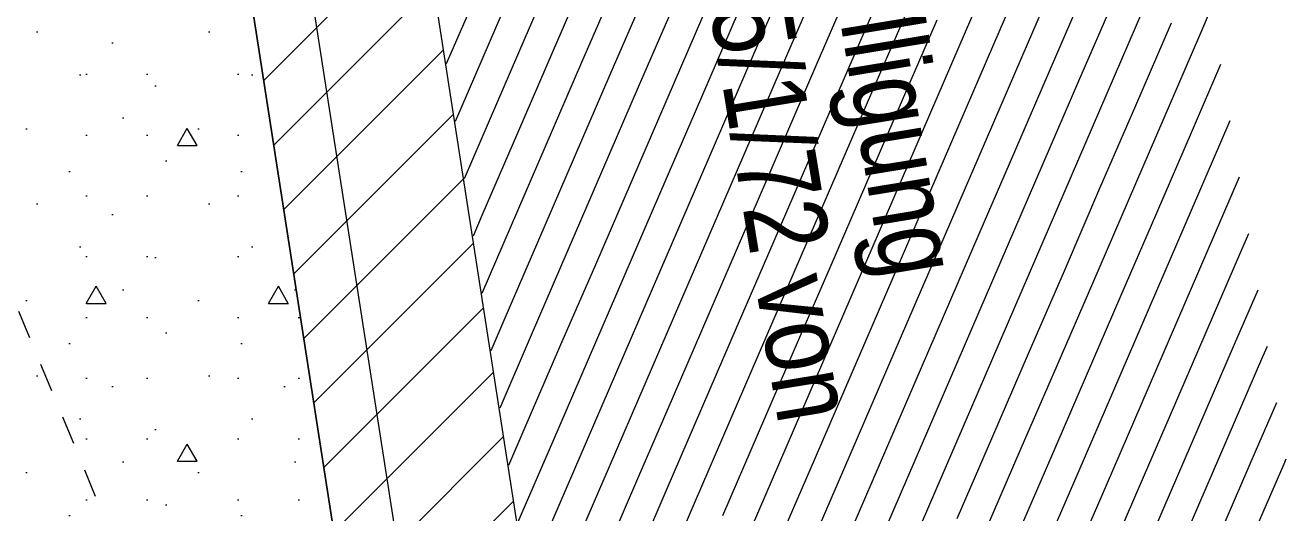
# Model space of a CAD drawing. Header units: millimetres. Extents: x 12535256 to 12566104, y 356204449 to 356234587.
# Drawn here: x 12555289 to 12558401, y 356214482 to 356215685 of the extents above; entities that cross this region are included whole.
import ezdxf
from ezdxf.enums import TextEntityAlignment as Align

# ---------------------------------------------------------------- set-up
doc = ezdxf.new("R2010")
doc.units = ezdxf.units.MM
doc.header["$MEASUREMENT"] = 0
doc.linetypes.add('Dashed Small', pattern=[141.111111, 70.555556, -70.555556])
doc.linetypes.add('Dot & Dashed', pattern=[6702.78, 3527.78, -1763.89, 0, -1411.11])
doc.layers.add('New_010 Aussenwände', color=7, linetype='Continuous')
doc.layers.add('New_290 Raster _ Achsen', color=7, linetype='Continuous')
for name, color, linetype, lineweight in [('New_010 Aussenwände_Pen_No__1', 7, 'Continuous', 13), ('New_010 Aussenwände_Pen_No__96', 8, 'Continuous', 13), ('New_255 Plangrafiken_Pen_No__1', 7, 'Continuous', 13), ('New_255 Plangrafiken_Pen_No__39', 8, 'Continuous', 13), ('New_290 Raster _ Achsen_Pen_No__108', 7, 'Continuous', 13)]:
    doc.layers.add(name, color=color, linetype=linetype, lineweight=lineweight)
doc.styles.add('GENERATED_STYLE_1', font='arial.ttf')
doc.styles.add('GENERATED_STYLE_2', font='arial.ttf', dxfattribs={"width": 0.8})

# ---------------------------------------------------------------- blocks, each defined once
blk = doc.blocks.new('*X19', base_point=(12240439.2, 356160438.4))
at = {"layer": 'New_255 Plangrafiken_Pen_No__39', "color": 8, "linetype": 'Continuous', "lineweight": 13}
for p, q in [((12556540.1, 356215887.2), (12556452.1, 356215683.3)), ((12556540.1, 356215887.2), (12556452.1, 356215683.3)), ((12557118.6, 356215879.3), (12557030.5, 356215675.4)), ((12557118.6, 356215879.3), (12557030.5, 356215675.4)), ((12557697.1, 356215871.3), (12557609, 356215667.4)), ((12557697.1, 356215871.3), (12557609, 356215667.4)), ((12556610.2, 356215856.9), (12556522.1, 356215653)), ((12556610.2, 356215856.9), (12556522.1, 356215653)), ((12557188.7, 356215849), (12557100.6, 356215645.1)), ((12557188.7, 356215849), (12557100.6, 356215645.1)), ((12557767.1, 356215841.1), (12557679.1, 356215637.2)), ((12557767.1, 356215841.1), (12557679.1, 356215637.2)), ((12556680.3, 356215826.7), (12556592.2, 356215622.8)), ((12556680.3, 356215826.7), (12556592.2, 356215622.8)), ((12557258.7, 356215818.7), (12557170.6, 356215614.8)), ((12557258.7, 356215818.7), (12557170.6, 356215614.8)), ((12557837.2, 356215810.8), (12557749.1, 356215606.9)), ((12557837.2, 356215810.8), (12557749.1, 356215606.9)), ((12556750.3, 356215796.4), (12556662.2, 356215592.5)), ((12556750.3, 356215796.4), (12556662.2, 356215592.5)), ((12557328.8, 356215788.5), (12557240.7, 356215584.6)), ((12557328.8, 356215788.5), (12557240.7, 356215584.6)), ((12557907.2, 356215780.6), (12557819.2, 356215576.6)), ((12557907.2, 356215780.6), (12557819.2, 356215576.6)), ((12556820.4, 356215766.1), (12556732.3, 356215562.2)), ((12556820.4, 356215766.1), (12556732.3, 356215562.2)), ((12557398.8, 356215758.2), (12557310.7, 356215554.3)), ((12557398.8, 356215758.2), (12557310.7, 356215554.3)), ((12557977.3, 356215750.3), (12557889.2, 356215546.4)), ((12557977.3, 356215750.3), (12557889.2, 356215546.4)), ((12556382, 356215713.5), (12556328.3, 356215589.2)), ((12556382, 356215713.5), (12556328.3, 356215589.2)), ((12556890.4, 356215735.9), (12556802.3, 356215532)), ((12556890.4, 356215735.9), (12556802.3, 356215532)), ((12557468.9, 356215728), (12557380.8, 356215524)), ((12557468.9, 356215728), (12557380.8, 356215524)), ((12558047.4, 356215720), (12557959.3, 356215516.1)), ((12558047.4, 356215720), (12557959.3, 356215516.1)), ((12558216.7, 356215727.2), (12558187.5, 356215659.5)), ((12558216.7, 356215727.2), (12558187.5, 356215659.5)), ((12556452.1, 356215683.3), (12556364, 356215479.4)), ((12556452.1, 356215683.3), (12556364, 356215479.4)), ((12556960.5, 356215705.6), (12556872.4, 356215501.7)), ((12556960.5, 356215705.6), (12556872.4, 356215501.7)), ((12557538.9, 356215697.7), (12557450.9, 356215493.8)), ((12557538.9, 356215697.7), (12557450.9, 356215493.8)), ((12558117.4, 356215689.8), (12558029.3, 356215485.9)), ((12558117.4, 356215689.8), (12558029.3, 356215485.9)), ((12556522.1, 356215653), (12556434, 356215449.1)), ((12556522.1, 356215653), (12556434, 356215449.1)), ((12557030.5, 356215675.4), (12556942.4, 356215471.4)), ((12557030.5, 356215675.4), (12556942.4, 356215471.4)), ((12557100.6, 356215645.1), (12557012.5, 356215441.2)), ((12557100.6, 356215645.1), (12557012.5, 356215441.2)), ((12557609, 356215667.4), (12557520.9, 356215463.5)), ((12557609, 356215667.4), (12557520.9, 356215463.5)), ((12558187.5, 356215659.5), (12558099.4, 356215455.6)), ((12558187.5, 356215659.5), (12558099.4, 356215455.6)), ((12556592.2, 356215622.8), (12556504.1, 356215418.8)), ((12556592.2, 356215622.8), (12556504.1, 356215418.8)), ((12557170.6, 356215614.8), (12557082.6, 356215410.9)), ((12557170.6, 356215614.8), (12557082.6, 356215410.9)), ((12557679.1, 356215637.2), (12557591, 356215433.3)), ((12557679.1, 356215637.2), (12557591, 356215433.3)), ((12556662.2, 356215592.5), (12556574.1, 356215388.6)), ((12556662.2, 356215592.5), (12556574.1, 356215388.6)), ((12557240.7, 356215584.6), (12557152.6, 356215380.7)), ((12557240.7, 356215584.6), (12557152.6, 356215380.7)), ((12557749.1, 356215606.9), (12557661, 356215403)), ((12557749.1, 356215606.9), (12557661, 356215403)), ((12558239.7, 356215588), (12558169.4, 356215425.3)), ((12558239.7, 356215588), (12558169.4, 356215425.3)), ((12556732.3, 356215562.2), (12556644.2, 356215358.3)), ((12556732.3, 356215562.2), (12556644.2, 356215358.3)), ((12557310.7, 356215554.3), (12557222.7, 356215350.4)), ((12557310.7, 356215554.3), (12557222.7, 356215350.4)), ((12557819.2, 356215576.6), (12557731.1, 356215372.7)), ((12557819.2, 356215576.6), (12557731.1, 356215372.7)), ((12556802.3, 356215532), (12556714.2, 356215328.1)), ((12556802.3, 356215532), (12556714.2, 356215328.1)), ((12557380.8, 356215524), (12557292.7, 356215320.1)), ((12557380.8, 356215524), (12557292.7, 356215320.1)), ((12557889.2, 356215546.4), (12557801.1, 356215342.5)), ((12557889.2, 356215546.4), (12557801.1, 356215342.5)), ((12556872.4, 356215501.7), (12556784.3, 356215297.8)), ((12556872.4, 356215501.7), (12556784.3, 356215297.8)), ((12557450.9, 356215493.8), (12557362.8, 356215289.9)), ((12557450.9, 356215493.8), (12557362.8, 356215289.9)), ((12557959.3, 356215516.1), (12557871.2, 356215312.2)), ((12557959.3, 356215516.1), (12557871.2, 356215312.2)), ((12556364, 356215479.4), (12556350.2, 356215447.6)), ((12556364, 356215479.4), (12556350.2, 356215447.6)), ((12556942.4, 356215471.4), (12556854.4, 356215267.5)), ((12556942.4, 356215471.4), (12556854.4, 356215267.5)), ((12557520.9, 356215463.5), (12557432.8, 356215259.6)), ((12557520.9, 356215463.5), (12557432.8, 356215259.6)), ((12558029.3, 356215485.9), (12557941.2, 356215281.9)), ((12558029.3, 356215485.9), (12557941.2, 356215281.9)), ((12556434, 356215449.1), (12556372.2, 356215306)), ((12556434, 356215449.1), (12556372.2, 356215306)), ((12557012.5, 356215441.2), (12556924.4, 356215237.3)), ((12557012.5, 356215441.2), (12556924.4, 356215237.3)), ((12557591, 356215433.3), (12557502.9, 356215229.3)), ((12557591, 356215433.3), (12557502.9, 356215229.3)), ((12558099.4, 356215455.6), (12558011.3, 356215251.7)), ((12558099.4, 356215455.6), (12558011.3, 356215251.7)), ((12558262.7, 356215448.8), (12558239.5, 356215395.1)), ((12558262.7, 356215448.8), (12558239.5, 356215395.1)), ((12556504.1, 356215418.8), (12556416, 356215214.9)), ((12556504.1, 356215418.8), (12556416, 356215214.9)), ((12557082.6, 356215410.9), (12556994.5, 356215207)), ((12557082.6, 356215410.9), (12556994.5, 356215207)), ((12557661, 356215403), (12557572.9, 356215199.1)), ((12557661, 356215403), (12557572.9, 356215199.1)), ((12558169.4, 356215425.3), (12558081.3, 356215221.4)), ((12558169.4, 356215425.3), (12558081.3, 356215221.4)), ((12556574.1, 356215388.6), (12556486.1, 356215184.7)), ((12556574.1, 356215388.6), (12556486.1, 356215184.7)), ((12557152.6, 356215380.7), (12557064.5, 356215176.7)), ((12557152.6, 356215380.7), (12557064.5, 356215176.7)), ((12557731.1, 356215372.7), (12557643, 356215168.8)), ((12557731.1, 356215372.7), (12557643, 356215168.8)), ((12558239.5, 356215395.1), (12558151.4, 356215191.2)), ((12558239.5, 356215395.1), (12558151.4, 356215191.2)), ((12556644.2, 356215358.3), (12556556.1, 356215154.4)), ((12556644.2, 356215358.3), (12556556.1, 356215154.4)), ((12557222.7, 356215350.4), (12557134.6, 356215146.5)), ((12557222.7, 356215350.4), (12557134.6, 356215146.5)), ((12557801.1, 356215342.5), (12557713, 356215138.6)), ((12557801.1, 356215342.5), (12557713, 356215138.6)), ((12556714.2, 356215328.1), (12556626.2, 356215124.2)), ((12556714.2, 356215328.1), (12556626.2, 356215124.2)), ((12557292.7, 356215320.1), (12557204.6, 356215116.2)), ((12557292.7, 356215320.1), (12557204.6, 356215116.2)), ((12557871.2, 356215312.2), (12557783.1, 356215108.3)), ((12557871.2, 356215312.2), (12557783.1, 356215108.3)), ((12558285.7, 356215309.6), (12558221.5, 356215160.9)), ((12558285.7, 356215309.6), (12558221.5, 356215160.9)), ((12556784.3, 356215297.8), (12556696.2, 356215093.9)), ((12556784.3, 356215297.8), (12556696.2, 356215093.9)), ((12557362.8, 356215289.9), (12557274.7, 356215086)), ((12557362.8, 356215289.9), (12557274.7, 356215086)), ((12557941.2, 356215281.9), (12557853.2, 356215078)), ((12557941.2, 356215281.9), (12557853.2, 356215078)), ((12556854.4, 356215267.5), (12556766.3, 356215063.6)), ((12556854.4, 356215267.5), (12556766.3, 356215063.6)), ((12557432.8, 356215259.6), (12557344.7, 356215055.7)), ((12557432.8, 356215259.6), (12557344.7, 356215055.7)), ((12558011.3, 356215251.7), (12557923.2, 356215047.8)), ((12558011.3, 356215251.7), (12557923.2, 356215047.8)), ((12556416, 356215214.9), (12556394.2, 356215164.5)), ((12556416, 356215214.9), (12556394.2, 356215164.5)), ((12556924.4, 356215237.3), (12556836.3, 356215033.4)), ((12556924.4, 356215237.3), (12556836.3, 356215033.4)), ((12557502.9, 356215229.3), (12557414.8, 356215025.4)), ((12557502.9, 356215229.3), (12557414.8, 356215025.4)), ((12558081.3, 356215221.4), (12557993.3, 356215017.5)), ((12558081.3, 356215221.4), (12557993.3, 356215017.5)), ((12556486.1, 356215184.7), (12556416.2, 356215022.9)), ((12556486.1, 356215184.7), (12556416.2, 356215022.9)), ((12556994.5, 356215207), (12556906.4, 356215003.1)), ((12556994.5, 356215207), (12556906.4, 356215003.1)), ((12557572.9, 356215199.1), (12557484.8, 356214995.2)), ((12557572.9, 356215199.1), (12557484.8, 356214995.2)), ((12558151.4, 356215191.2), (12558063.3, 356214987.2)), ((12558151.4, 356215191.2), (12558063.3, 356214987.2)), ((12556556.1, 356215154.4), (12556468, 356214950.5)), ((12556556.1, 356215154.4), (12556468, 356214950.5)), ((12557064.5, 356215176.7), (12556976.4, 356214972.8)), ((12557064.5, 356215176.7), (12556976.4, 356214972.8)), ((12557643, 356215168.8), (12557554.9, 356214964.9)), ((12557643, 356215168.8), (12557554.9, 356214964.9)), ((12558221.5, 356215160.9), (12558133.4, 356214957)), ((12558221.5, 356215160.9), (12558133.4, 356214957)), ((12558308.7, 356215170.4), (12558291.5, 356215130.6)), ((12558308.7, 356215170.4), (12558291.5, 356215130.6)), ((12556626.2, 356215124.2), (12556538.1, 356214920.2)), ((12556626.2, 356215124.2), (12556538.1, 356214920.2)), ((12557134.6, 356215146.5), (12557046.5, 356214942.6)), ((12557134.6, 356215146.5), (12557046.5, 356214942.6)), ((12557204.6, 356215116.2), (12557116.5, 356214912.3)), ((12557204.6, 356215116.2), (12557116.5, 356214912.3)), ((12557713, 356215138.6), (12557625, 356214934.7)), ((12557713, 356215138.6), (12557625, 356214934.7)), ((12558291.5, 356215130.6), (12558203.4, 356214926.7)), ((12558291.5, 356215130.6), (12558203.4, 356214926.7)), ((12556696.2, 356215093.9), (12556608.1, 356214890)), ((12556696.2, 356215093.9), (12556608.1, 356214890)), ((12557274.7, 356215086), (12557186.6, 356214882.1)), ((12557274.7, 356215086), (12557186.6, 356214882.1)), ((12557783.1, 356215108.3), (12557695, 356214904.4)), ((12557783.1, 356215108.3), (12557695, 356214904.4)), ((12556766.3, 356215063.6), (12556678.2, 356214859.7)), ((12556766.3, 356215063.6), (12556678.2, 356214859.7)), ((12557344.7, 356215055.7), (12557256.7, 356214851.8)), ((12557344.7, 356215055.7), (12557256.7, 356214851.8)), ((12557853.2, 356215078), (12557765.1, 356214874.1)), ((12557853.2, 356215078), (12557765.1, 356214874.1)), ((12556836.3, 356215033.4), (12556748.2, 356214829.5)), ((12556836.3, 356215033.4), (12556748.2, 356214829.5)), ((12557414.8, 356215025.4), (12557326.7, 356214821.5)), ((12557414.8, 356215025.4), (12557326.7, 356214821.5)), ((12557923.2, 356215047.8), (12557835.1, 356214843.9)), ((12557923.2, 356215047.8), (12557835.1, 356214843.9)), ((12558331.7, 356215031.2), (12558273.5, 356214896.5)), ((12558331.7, 356215031.2), (12558273.5, 356214896.5)), ((12556906.4, 356215003.1), (12556818.3, 356214799.2)), ((12556906.4, 356215003.1), (12556818.3, 356214799.2)), ((12557484.8, 356214995.2), (12557396.8, 356214791.3)), ((12557484.8, 356214995.2), (12557396.8, 356214791.3)), ((12557993.3, 356215017.5), (12557905.2, 356214813.6)), ((12557993.3, 356215017.5), (12557905.2, 356214813.6)), ((12556976.4, 356214972.8), (12556888.3, 356214768.9)), ((12556976.4, 356214972.8), (12556888.3, 356214768.9)), ((12557554.9, 356214964.9), (12557466.8, 356214761)), ((12557554.9, 356214964.9), (12557466.8, 356214761)), ((12558063.3, 356214987.2), (12557975.2, 356214783.3)), ((12558063.3, 356214987.2), (12557975.2, 356214783.3)), ((12556468, 356214950.5), (12556438.1, 356214881.3)), ((12556468, 356214950.5), (12556438.1, 356214881.3)), ((12557046.5, 356214942.6), (12556958.4, 356214738.7)), ((12557046.5, 356214942.6), (12556958.4, 356214738.7)), ((12557625, 356214934.7), (12557536.9, 356214730.7)), ((12557625, 356214934.7), (12557536.9, 356214730.7)), ((12558133.4, 356214957), (12558045.3, 356214753.1)), ((12558133.4, 356214957), (12558045.3, 356214753.1)), ((12556538.1, 356214920.2), (12556460.1, 356214739.8)), ((12556538.1, 356214920.2), (12556460.1, 356214739.8)), ((12557116.5, 356214912.3), (12557028.5, 356214708.4)), ((12557116.5, 356214912.3), (12557028.5, 356214708.4)), ((12557695, 356214904.4), (12557606.9, 356214700.5)), ((12557695, 356214904.4), (12557606.9, 356214700.5)), ((12558203.4, 356214926.7), (12558115.3, 356214722.8)), ((12558203.4, 356214926.7), (12558115.3, 356214722.8)), ((12556608.1, 356214890), (12556520, 356214686.1)), ((12556608.1, 356214890), (12556520, 356214686.1)), ((12557186.6, 356214882.1), (12557098.5, 356214678.1)), ((12557186.6, 356214882.1), (12557098.5, 356214678.1)), ((12557765.1, 356214874.1), (12557677, 356214670.2)), ((12557765.1, 356214874.1), (12557677, 356214670.2)), ((12558273.5, 356214896.5), (12558185.4, 356214692.6)), ((12558273.5, 356214896.5), (12558185.4, 356214692.6)), ((12558354.7, 356214892), (12558343.5, 356214866.2)), ((12558354.7, 356214892), (12558343.5, 356214866.2)), ((12556678.2, 356214859.7), (12556590.1, 356214655.8)), ((12556678.2, 356214859.7), (12556590.1, 356214655.8)), ((12557256.7, 356214851.8), (12557168.6, 356214647.9)), ((12557256.7, 356214851.8), (12557168.6, 356214647.9)), ((12557835.1, 356214843.9), (12557747, 356214640)), ((12557835.1, 356214843.9), (12557747, 356214640)), ((12558343.5, 356214866.2), (12558255.4, 356214662.3)), ((12558343.5, 356214866.2), (12558255.4, 356214662.3)), ((12556748.2, 356214829.5), (12556660.2, 356214625.5)), ((12556748.2, 356214829.5), (12556660.2, 356214625.5)), ((12557326.7, 356214821.5), (12557238.6, 356214617.6)), ((12557326.7, 356214821.5), (12557238.6, 356214617.6)), ((12557905.2, 356214813.6), (12557817.1, 356214609.7)), ((12557905.2, 356214813.6), (12557817.1, 356214609.7)), ((12556818.3, 356214799.2), (12556730.2, 356214595.3)), ((12556818.3, 356214799.2), (12556730.2, 356214595.3)), ((12557396.8, 356214791.3), (12557308.7, 356214587.4)), ((12557396.8, 356214791.3), (12557308.7, 356214587.4)), ((12557975.2, 356214783.3), (12557887.1, 356214579.4)), ((12557975.2, 356214783.3), (12557887.1, 356214579.4)), ((12556888.3, 356214768.9), (12556800.3, 356214565)), ((12556888.3, 356214768.9), (12556800.3, 356214565)), ((12557466.8, 356214761), (12557378.7, 356214557.1)), ((12557466.8, 356214761), (12557378.7, 356214557.1)), ((12558045.3, 356214753.1), (12557957.2, 356214549.2)), ((12558045.3, 356214753.1), (12557957.2, 356214549.2)), ((12558377.7, 356214752.8), (12558325.5, 356214632)), ((12558377.7, 356214752.8), (12558325.5, 356214632)), ((12556958.4, 356214738.7), (12556870.3, 356214534.8)), ((12556958.4, 356214738.7), (12556870.3, 356214534.8)), ((12557536.9, 356214730.7), (12557448.8, 356214526.8)), ((12557536.9, 356214730.7), (12557448.8, 356214526.8)), ((12558115.3, 356214722.8), (12558027.3, 356214518.9)), ((12558115.3, 356214722.8), (12558027.3, 356214518.9)), ((12556520, 356214686.1), (12556482.1, 356214598.2)), ((12556520, 356214686.1), (12556482.1, 356214598.2)), ((12557028.5, 356214708.4), (12556940.4, 356214504.5)), ((12557028.5, 356214708.4), (12556940.4, 356214504.5)), ((12557606.9, 356214700.5), (12557518.8, 356214496.6)), ((12557606.9, 356214700.5), (12557518.8, 356214496.6)), ((12558185.4, 356214692.6), (12558097.3, 356214488.6)), ((12558185.4, 356214692.6), (12558097.3, 356214488.6)), ((12556590.1, 356214655.8), (12556504.1, 356214456.6)), ((12556590.1, 356214655.8), (12556504.1, 356214456.6)), ((12557098.5, 356214678.1), (12557010.4, 356214474.2)), ((12557098.5, 356214678.1), (12557010.4, 356214474.2)), ((12557677, 356214670.2), (12557588.9, 356214466.3)), ((12557677, 356214670.2), (12557588.9, 356214466.3)), ((12558255.4, 356214662.3), (12558167.4, 356214458.4)), ((12558255.4, 356214662.3), (12558167.4, 356214458.4)), ((12556660.2, 356214625.5), (12556572.1, 356214421.6)), ((12556660.2, 356214625.5), (12556572.1, 356214421.6)), ((12557168.6, 356214647.9), (12557080.5, 356214444)), ((12557168.6, 356214647.9), (12557080.5, 356214444)), ((12557747, 356214640), (12557658.9, 356214436)), ((12557747, 356214640), (12557658.9, 356214436)), ((12558325.5, 356214632), (12558237.4, 356214428.1)), ((12558325.5, 356214632), (12558237.4, 356214428.1)), ((12556730.2, 356214595.3), (12556642.1, 356214391.4)), ((12556730.2, 356214595.3), (12556642.1, 356214391.4)), ((12557238.6, 356214617.6), (12557150.5, 356214413.7)), ((12557238.6, 356214617.6), (12557150.5, 356214413.7)), ((12557308.7, 356214587.4), (12557220.6, 356214383.4)), ((12557308.7, 356214587.4), (12557220.6, 356214383.4)), ((12557817.1, 356214609.7), (12557729, 356214405.8)), ((12557817.1, 356214609.7), (12557729, 356214405.8)), ((12558395.6, 356214601.8), (12558307.5, 356214397.9)), ((12558395.6, 356214601.8), (12558307.5, 356214397.9)), ((12558400.7, 356214613.6), (12558395.6, 356214601.8)), ((12558400.7, 356214613.6), (12558395.6, 356214601.8)), ((12556800.3, 356214565), (12556712.2, 356214361.1)), ((12556800.3, 356214565), (12556712.2, 356214361.1)), ((12557378.7, 356214557.1), (12557290.6, 356214353.2)), ((12557378.7, 356214557.1), (12557290.6, 356214353.2)), ((12557887.1, 356214579.4), (12557799.1, 356214375.5)), ((12557887.1, 356214579.4), (12557799.1, 356214375.5)), ((12556870.3, 356214534.8), (12556782.2, 356214330.8)), ((12556870.3, 356214534.8), (12556782.2, 356214330.8)), ((12557448.8, 356214526.8), (12557360.7, 356214322.9)), ((12557448.8, 356214526.8), (12557360.7, 356214322.9)), ((12557957.2, 356214549.2), (12557869.1, 356214345.3)), ((12557957.2, 356214549.2), (12557869.1, 356214345.3)), ((12556940.4, 356214504.5), (12556852.3, 356214300.6)), ((12556940.4, 356214504.5), (12556852.3, 356214300.6)), ((12557518.8, 356214496.6), (12557430.8, 356214292.7)), ((12557518.8, 356214496.6), (12557430.8, 356214292.7)), ((12558027.3, 356214518.9), (12557939.2, 356214315)), ((12558027.3, 356214518.9), (12557939.2, 356214315)), ((12558097.3, 356214488.6), (12558009.2, 356214284.7)), ((12558097.3, 356214488.6), (12558009.2, 356214284.7))]:
    blk.add_line(p, q, dxfattribs=at)
blk = doc.blocks.new('Fill_1', base_point=(12240439.2, 356160438.4))
at = {"layer": 'New_255 Plangrafiken_Pen_No__39', "color": 8, "linetype": 'Continuous', "lineweight": 13}
blk.add_blockref('*X19', (12240439.2, 356160438.4), dxfattribs=at)
blk = doc.blocks.new('Wall_21', base_point=(12555428.7, 356218436.4))
at = {"layer": 'New_010 Aussenwände_Pen_No__96', "linetype": 'Continuous', "lineweight": 13}
h = blk.add_hatch(dxfattribs=at)
h.set_pattern_fill('COMMON_BRICK', color=8, style=0, pattern_type=2)
h.set_pattern_definition([(45, (12240439.16, 356160438.36), (-91.92388, 91.92388), [])])
h.paths.add_polyline_path([(12555916.9, 356218225.5), (12555428.7, 356218436.4), (12557217.8, 356206922.9), (12557706, 356206712)])
at = {"layer": 'New_010 Aussenwände_Pen_No__1', "color": 7, "linetype": 'Continuous', "lineweight": 13, "flags": 128}
for points in [[(12555428.7, 356218436.4), (12556381.3, 356212306)], [(12557706, 356206712), (12555916.9, 356218225.5)]]:
    blk.add_lwpolyline(points, dxfattribs=at)
blk = doc.blocks.new('Standard grid marker[48]', base_point=(12557581.8, 356205556.1))
at = {"layer": 'New_290 Raster _ Achsen_Pen_No__108', "color": 7, "linetype": 'Dot & Dashed', "lineweight": 13}
blk.add_line((12557428.3, 356206544.2), (12554130.1, 356227771.8), dxfattribs=at)
at = {"layer": 'New_290 Raster _ Achsen_Pen_No__108', "color": 7, "lineweight": 13, "style": 'GENERATED_STYLE_1'}
for tag, p in [('AC_MarkerText_1_1', (12553993, 356228998.9)), ('AC_MarkerText_1_0', (12557652, 356205449.2))]:
    blk.add_attdef(tag, text='', height=150, rotation=336.6365, dxfattribs=at).set_placement(p, align=Align.TOP_CENTER)

msp = doc.modelspace()

# ---------------------------------------------------------------- hatches: boundary and pattern name
at = {"layer": 'New_255 Plangrafiken_Pen_No__39', "linetype": 'Continuous', "lineweight": 13}
h = msp.add_hatch(dxfattribs=at)
h.set_pattern_fill('LIGHTWEIGHT_CONCRETE', color=8, style=0, pattern_type=2)
h.set_pattern_definition([(0, (12240439.16, 356160438.36), (0, 779.4225), [48.75, -401.25]), (0, (12240664.16, 356160828.1), (0, 779.4225), [48.75, -401.25]), (60, (12240439.16, 356160438.36), (-674.9997, 389.7113), [48.75, -401.25]), (60, (12240889.16, 356160438.36), (-674.9997, 389.7113), [48.75, -401.25]), (120, (12240487.9, 356160438.36), (674.9997, 389.7113), [48.75, -401.25]), (120, (12240937.9, 356160438.36), (674.9997, 389.7113), [48.75, -401.25]), (0, (12240439.16, 356160513.36), (0, 150), [0, -150, 0, -225]), (45, (12240514.16, 356160513.36), (-106.06602, 106.06602), [0, -112.5, 0, -187.5])])
h.paths.add_polyline_path([(12551548.266, 356214393.792), (12556381.348, 356212305.981), (12555428.728, 356218436.407), (12553492.523, 356219272.815), (12551800.386, 356215355.735), (12551938.109, 356215296.243)])

# ---------------------------------------------------------------- linework, layer by layer
at = {"layer": 'New_255 Plangrafiken_Pen_No__1', "color": 7, "linetype": 'Continuous', "lineweight": 13, "flags": 128}
msp.add_lwpolyline([(12551548.266, 356214393.792), (12556381.348, 356212305.981), (12555428.728, 356218436.407), (12553492.523, 356219272.815), (12551800.386, 356215355.735), (12551938.109, 356215296.243)], close=True, dxfattribs=at)
at = {"layer": 'New_255 Plangrafiken_Pen_No__39', "color": 8, "linetype": 'Dashed Small', "lineweight": 13}
msp.add_line((12556381.348, 356212305.981), (12553492.523, 356219272.815), dxfattribs=at)

# ---------------------------------------------------------------- block references
at = {"layer": 'New_010 Aussenwände', "color": 7, "lineweight": 13}
msp.add_blockref('Wall_21', (12555428.728, 356218436.407), dxfattribs=at)
at = {"layer": 'New_255 Plangrafiken_Pen_No__39', "color": 8, "linetype": 'Continuous', "lineweight": 13}
msp.add_blockref('Fill_1', (12240439.157, 356160438.356), dxfattribs=at)
at = {"layer": 'New_290 Raster _ Achsen', "color": 7, "linetype": 'Continuous', "lineweight": 13}
msp.add_blockref('Standard grid marker[48]', (12557581.816, 356205556.091), dxfattribs=at)

# ---------------------------------------------------------------- texts
at = {"layer": 'New_255 Plangrafiken_Pen_No__1', "color": 7, "linetype": 'Continuous', "lineweight": 13, "insert": (12556345.69, 356217622.917), "char_height": 200, "attachment_point": 7, "rotation": 279.380775, "line_spacing_factor": 0.937161, "style": 'GENERATED_STYLE_2'}
msp.add_mtext('\\A1;{\\pql;\\fArial|b0|i0|c0|p0;\\W0.800000;Feuermauer lt.Beweilligung\\P\\pql;\\fArial|b0|i0|c0|p0;\\W0.800000;MA36/3-Rennweg 15/1/72 von\\P\\pql;\\fArial|b0|i0|c0|p0;\\W0.800000;01.02.1972}', dxfattribs=at)

doc.saveas('drawing.dxf')
